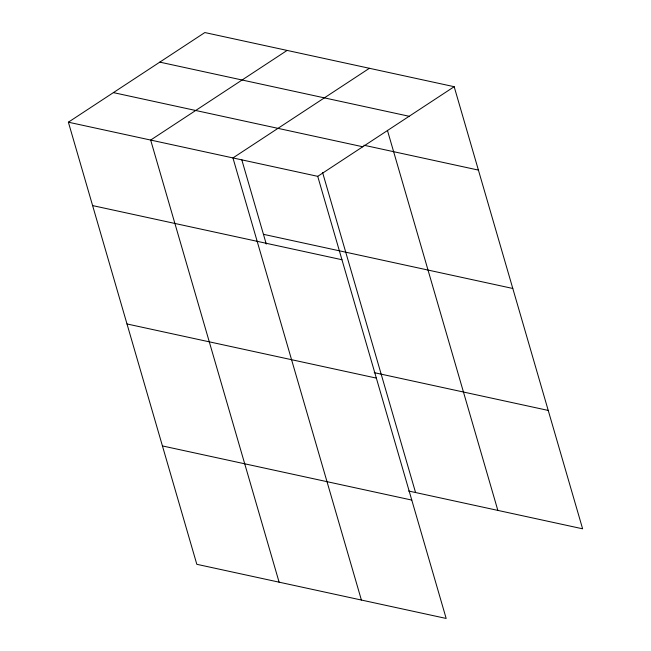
<?xml version="1.0" encoding="UTF-8"?>
<svg xmlns="http://www.w3.org/2000/svg" width="651" height="651" viewBox="0 0 651 651"><rect width="100%" height="100%" fill="white"/><g stroke="black" fill="none" stroke-linecap="round" stroke-linejoin="round"><path stroke-width="0.98" d="M68.379 122.193L317.729 176.34L446.171 618.45L196.822 564.303L68.379 122.193L204.829 32.55L454.178 86.697L582.621 528.807L408.616 491.025M287.115 50.42L150.666 140.063L279.108 582.173M369.402 68.29L232.944 157.933L361.395 600.043M317.729 176.34L454.178 86.697M159.804 62.13L409.145 116.277M363.885 145.222L478.404 170.09M113.404 92.613L362.753 146.76M263.452 234.319L512.793 288.466M92.605 205.586L341.954 259.733M374.227 372.649L548.232 410.431M127.002 323.962L376.343 378.109M162.433 445.927L411.782 500.074M387.426 130.346L497.844 510.4M322.619 172.621L415.558 492.53M241.741 159.609L266.283 244.076"/></g></svg>
